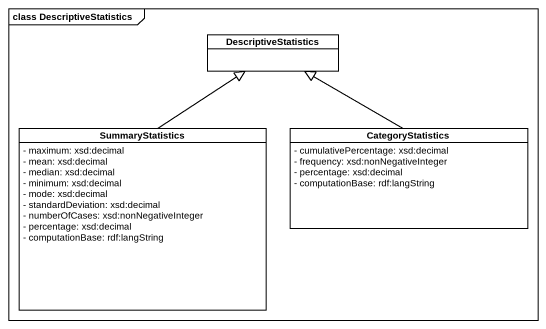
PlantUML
@startuml
mainframe class DescriptiveStatistics
hide circle
hide empty members
skinparam classAttributeIconSize 0
class DescriptiveStatistics #FFFFFF
class SummaryStatistics #FFFFFF {
  - maximum: xsd:decimal
  - mean: xsd:decimal
  - median: xsd:decimal
  - minimum: xsd:decimal
  - mode: xsd:decimal
  - standardDeviation: xsd:decimal
  - numberOfCases: xsd:nonNegativeInteger
  - percentage: xsd:decimal
  - computationBase: rdf:langString
}
class CategoryStatistics #FFFFFF {
  - cumulativePercentage: xsd:decimal
  - frequency: xsd:nonNegativeInteger
  - percentage: xsd:decimal
  - computationBase: rdf:langString
}
SummaryStatistics -up-|> DescriptiveStatistics
CategoryStatistics -up-|> DescriptiveStatistics
@enduml
